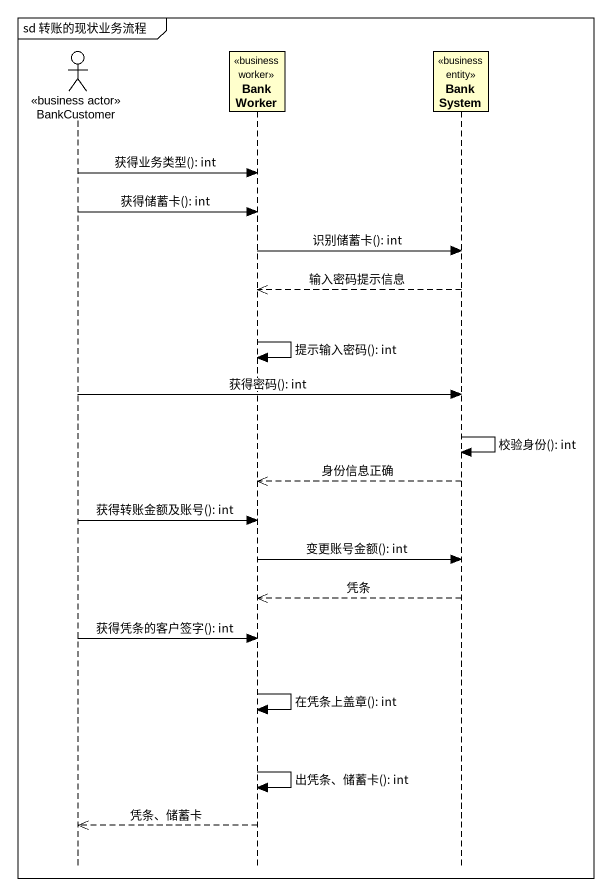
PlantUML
@startuml
mainframe sd 转账的现状业务流程
hide footbox
actor BankCustomer <<business actor>>
participant BankWorker <<business worker>>
participant BankSystem <<business entity>>

BankCustomer -> BankWorker : 获得业务类型(): int
BankCustomer -> BankWorker : 获得储蓄卡(): int
BankWorker -> BankSystem : 识别储蓄卡(): int
BankSystem -->> BankWorker : 输入密码提示信息
BankWorker -> BankWorker : 提示输入密码(): int
BankCustomer -> BankSystem : 获得密码(): int
BankSystem -> BankSystem : 校验身份(): int
BankSystem -->> BankWorker : 身份信息正确
BankCustomer -> BankWorker : 获得转账金额及账号(): int
BankWorker -> BankSystem : 变更账号金额(): int
BankSystem -->> BankWorker : 凭条
BankCustomer -> BankWorker : 获得凭条的客户签字(): int
BankWorker -> BankWorker : 在凭条上盖章(): int
BankWorker -> BankWorker : 出凭条、储蓄卡(): int
BankWorker -->> BankCustomer : 凭条、储蓄卡
@enduml
